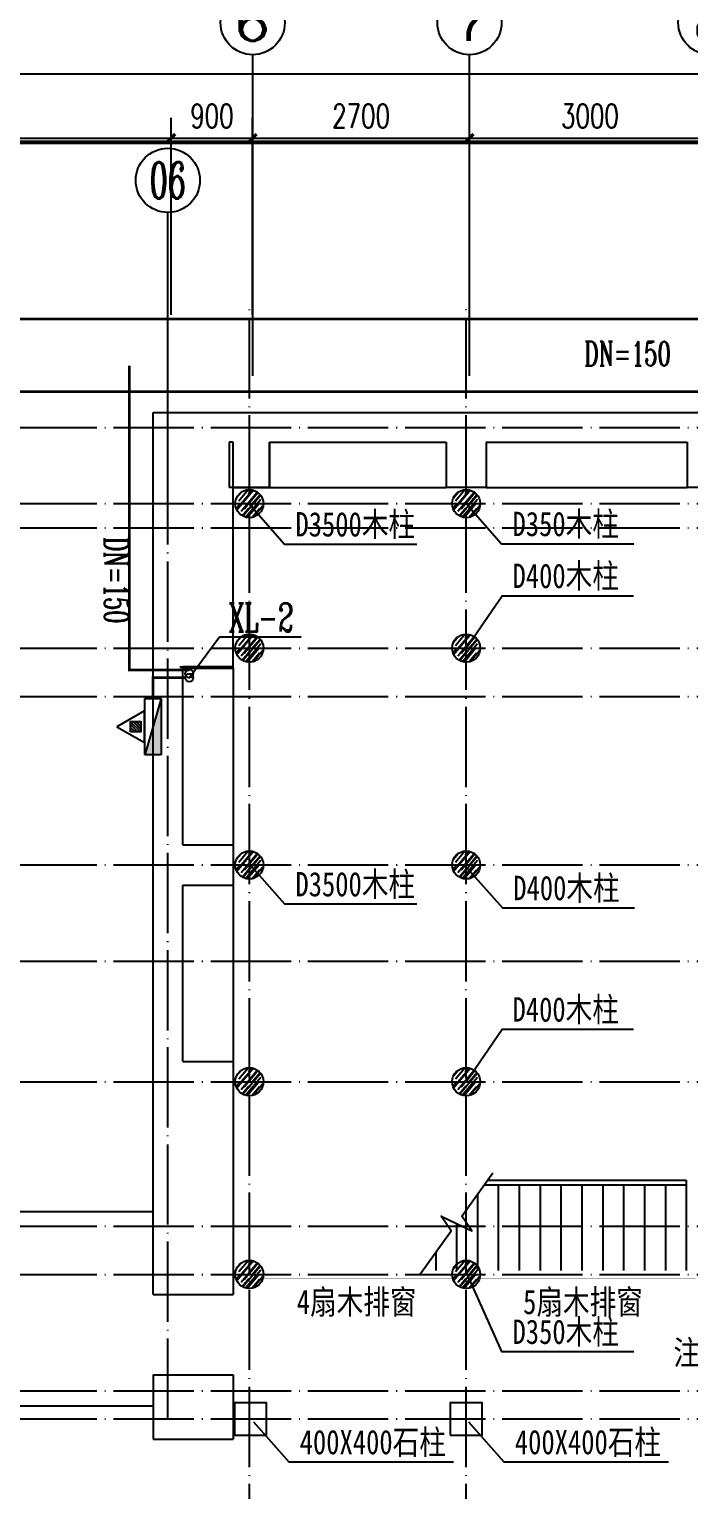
# Model space of a CAD drawing. Extents: x 8254 to 366479, y -216343 to -120021.
# Drawn here: x 120223 to 128436, y -157938 to -139747 of the extents above; entities that cross this region are included whole.
import ezdxf
from ezdxf.enums import TextEntityAlignment as Align

# ---------------------------------------------------------------- set-up
doc = ezdxf.new("R2010")
doc.units = 0
doc.header["$LTSCALE"] = 500
doc.header["$MEASUREMENT"] = 0
doc.linetypes.add('DOTE', pattern=[2.42, 2, -0.2, 0.02, -0.2])
doc.layers.get('0').update_dxf_attribs({"linetype": 'CONTINUOUS'})
doc.layers.get('Defpoints').update_dxf_attribs({"linetype": 'CONTINUOUS'})
for name, color, linetype in [('AXIS', 3, 'CONTINUOUS'), ('AXIS_TEXT', 7, 'CONTINUOUS'), ('COLUMN', 9, 'CONTINUOUS'), ('DIM_SYMB', 3, 'CONTINUOUS'), ('DIM_冷却', 3, 'CONTINUOUS'), ('DIM_消防', 3, 'CONTINUOUS'), ('DOTE', 1, 'DOTE'), ('EQUIP_消火栓', 7, 'CONTINUOUS'), ('EQUIP_消防', 7, 'CONTINUOUS'), ('PIPE-污水', 2, 'TG_W'), ('PIPE-消防', 1, 'TG_X'), ('PIPE-给水', 3, 'TG_J'), ('VPIPE-消防', 1, 'TG_X'), ('WALL', 130, 'CONTINUOUS')]:
    doc.layers.add(name, color=color, linetype=linetype)
doc.styles.add('_TCH_AXIS', font='COMPLEX', dxfattribs={"bigfont": 'GBCBIG'})
doc.styles.add('_TCH_DIM_T3', font='SIMPLEX', dxfattribs={"width": 0.705882, "bigfont": 'GBCBIG'})
doc.styles.add('_TWT_SERIAL', font='COMPLEX', dxfattribs={"width": 0.8, "height": 3.5, "bigfont": 'HZTXT'})
doc.styles.add('COMPLEX', font='COMPLEX')
doc.styles.add('TG_LINETYPE', font='SIMPLEX', dxfattribs={"width": 0.8, "height": 3, "bigfont": 'HZTXT'})
doc.styles.add('宋体', font='SimSun.ttf', dxfattribs={"width": 0.8})
doc.linetypes.add('TG_J', pattern='A,2,-0.3,["J",TG_LINETYPE,S=0.1,R=0,X=-0.23,Y=-0.15],0', length=2.3)
doc.linetypes.add('TG_W', pattern='A,2,-0.3,["W",TG_LINETYPE,S=0.1,R=0,X=-0.23,Y=-0.15],0', length=2.3)
doc.linetypes.add('TG_X', pattern='A,2,-0.3,["X",TG_LINETYPE,S=0.1,R=0,X=-0.23,Y=-0.15],0', length=2.3)
doc.dimstyles.new('_TCH_ARCH&&100', dxfattribs={"dimtxt": 297.5, "dimasz": 100, "dimexe": 250, "dimexo": 300, "dimgap": 126.25, "dimtad": 1, "dimlfac": 0.001, "dimzin": 0, "dimdsep": 46, "dimtxsty": '_TCH_DIM_T3', "dimblk": 'ARCHTICK', "dimcen": 0.09, "dimclrt": 7, "dimazin": 2, "dimtfac": 1, "dimtix": 1, "dimtmove": 2, "dimatfit": 3, "dimfxl": 0, "dimtolj": 1, "dimtzin": 0, "dimarcsym": 0})

# ---------------------------------------------------------------- blocks, each defined once
blk = doc.blocks.new('_FZHK')
blk.add_lwpolyline([(-0.5, -0.5), (0.5, -0.5), (0.5, 0.5), (-0.5, 0.5)], close=True)
blk = doc.blocks.new('grtgrtgrgr')
h = blk.add_hatch()
h.set_pattern_fill('木材', color=251, scale=20, style=0)
h.set_pattern_definition([(50, (0, -65547.12), (51.847064, 186.24683), [1200, -160, 400, -80]), (50, (106.4, -65507.12), (-132.93014, 7.10905), [240, -26.4, 480, -60]), (50, (40, -65479.116), (226.339663, 353.127904), [640, -112, 320, -80])])
h.paths.add_polyline_path([(122964.227, -145480.504, 0.414213562), (122789.227, -145655.504), (122964.227, -145655.504)])
h.paths.add_polyline_path([(122964.227, -145480.504), (122964.227, -145655.504), (123139.227, -145655.504, 0.414213562)])
h.paths.add_polyline_path([(123139.227, -145655.504), (122964.227, -145655.504), (122964.227, -145830.504, 0.414213562)])
h.paths.add_polyline_path([(122964.227, -145655.504), (122789.227, -145655.504, 0.414213562), (122964.227, -145830.504)])
h = blk.add_hatch()
h.set_pattern_fill('木材', color=251, scale=20, style=0)
h.set_pattern_definition([(50, (2700, -65547.12), (51.847064, 186.24683), [1200, -160, 400, -80]), (50, (2806.4, -65507.12), (-132.93014, 7.10905), [240, -26.4, 480, -60]), (50, (2740, -65479.116), (226.339663, 353.127904), [640, -112, 320, -80])])
h.paths.add_polyline_path([(125664.227, -145480.504, 0.414213562), (125489.227, -145655.504), (125664.227, -145655.504)])
h.paths.add_polyline_path([(125664.227, -145480.504), (125664.227, -145655.504), (125839.227, -145655.504, 0.414213562)])
h.paths.add_polyline_path([(125839.227, -145655.504), (125664.227, -145655.504), (125664.227, -145830.504, 0.414213562)])
h.paths.add_polyline_path([(125664.227, -145655.504), (125489.227, -145655.504, 0.414213562), (125664.227, -145830.504)])
h = blk.add_hatch()
h.set_pattern_fill('木材', color=251, scale=20, style=0)
h.set_pattern_definition([(50, (0, -67347.12), (51.847064, 186.24683), [1200, -160, 400, -80]), (50, (106.4, -67307.12), (-132.93014, 7.10905), [240, -26.4, 480, -60]), (50, (40, -67279.116), (226.339663, 353.127904), [640, -112, 320, -80])])
h.paths.add_polyline_path([(122964.227, -147280.504, 0.414213562), (122789.227, -147455.504), (122964.227, -147455.504)])
h.paths.add_polyline_path([(122964.227, -147280.504), (122964.227, -147455.504), (123139.227, -147455.504, 0.414213562)])
h.paths.add_polyline_path([(123139.227, -147455.504), (122964.227, -147455.504), (122964.227, -147630.504, 0.414213562)])
h.paths.add_polyline_path([(122964.227, -147455.504), (122789.227, -147455.504, 0.414213562), (122964.227, -147630.504)])
h = blk.add_hatch()
h.set_pattern_fill('木材', color=251, scale=20, style=0)
h.set_pattern_definition([(50, (2700, -67347.12), (51.847064, 186.24683), [1200, -160, 400, -80]), (50, (2806.4, -67307.12), (-132.93014, 7.10905), [240, -26.4, 480, -60]), (50, (2740, -67279.116), (226.339663, 353.127904), [640, -112, 320, -80])])
h.paths.add_polyline_path([(125664.227, -147280.504, 0.414213562), (125489.227, -147455.504), (125664.227, -147455.504)])
h.paths.add_polyline_path([(125664.227, -147280.504), (125664.227, -147455.504), (125839.227, -147455.504, 0.414213562)])
h.paths.add_polyline_path([(125839.227, -147455.504), (125664.227, -147455.504), (125664.227, -147630.504, 0.414213562)])
h.paths.add_polyline_path([(125664.227, -147455.504), (125489.227, -147455.504, 0.414213562), (125664.227, -147630.504)])
h = blk.add_hatch()
h.set_pattern_fill('木材', color=251, scale=20, style=0)
h.set_pattern_definition([(50, (0, -70047.12), (51.847064, 186.24683), [1200, -160, 400, -80]), (50, (106.4, -70007.12), (-132.93014, 7.10905), [240, -26.4, 480, -60]), (50, (40, -69979.116), (226.339663, 353.127904), [640, -112, 320, -80])])
h.paths.add_polyline_path([(122964.227, -149980.504, 0.414213562), (122789.227, -150155.504), (122964.227, -150155.504)])
h.paths.add_polyline_path([(122964.227, -149980.504), (122964.227, -150155.504), (123139.227, -150155.504, 0.414213562)])
h.paths.add_polyline_path([(123139.227, -150155.504), (122964.227, -150155.504), (122964.227, -150330.504, 0.414213562)])
h.paths.add_polyline_path([(122964.227, -150155.504), (122789.227, -150155.504, 0.414213562), (122964.227, -150330.504)])
h = blk.add_hatch()
h.set_pattern_fill('木材', color=251, scale=20, style=0)
h.set_pattern_definition([(50, (2700, -70047.12), (51.847064, 186.24683), [1200, -160, 400, -80]), (50, (2806.4, -70007.12), (-132.93014, 7.10905), [240, -26.4, 480, -60]), (50, (2740, -69979.116), (226.339663, 353.127904), [640, -112, 320, -80])])
h.paths.add_polyline_path([(125664.227, -149980.504, 0.414213562), (125489.227, -150155.504), (125664.227, -150155.504)])
h.paths.add_polyline_path([(125664.227, -149980.504), (125664.227, -150155.504), (125839.227, -150155.504, 0.414213562)])
h.paths.add_polyline_path([(125839.227, -150155.504), (125664.227, -150155.504), (125664.227, -150330.504, 0.414213562)])
h.paths.add_polyline_path([(125664.227, -150155.504), (125489.227, -150155.504, 0.414213562), (125664.227, -150330.504)])
h = blk.add_hatch()
h.set_pattern_fill('木材', color=251, scale=20, style=0)
h.set_pattern_definition([(50, (0, -72747.12), (51.847064, 186.24683), [1200, -160, 400, -80]), (50, (106.4, -72707.12), (-132.93014, 7.10905), [240, -26.4, 480, -60]), (50, (40, -72679.116), (226.339663, 353.127904), [640, -112, 320, -80])])
h.paths.add_polyline_path([(122964.227, -152680.504, 0.414213562), (122789.227, -152855.504), (122964.227, -152855.504)])
h.paths.add_polyline_path([(122964.227, -152680.504), (122964.227, -152855.504), (123139.227, -152855.504, 0.414213562)])
h.paths.add_polyline_path([(123139.227, -152855.504), (122964.227, -152855.504), (122964.227, -153030.504, 0.414213562)])
h.paths.add_polyline_path([(122964.227, -152855.504), (122789.227, -152855.504, 0.414213562), (122964.227, -153030.504)])
h = blk.add_hatch()
h.set_pattern_fill('木材', color=251, scale=20, style=0)
h.set_pattern_definition([(50, (2700, -72747.12), (51.847064, 186.24683), [1200, -160, 400, -80]), (50, (2806.4, -72707.12), (-132.93014, 7.10905), [240, -26.4, 480, -60]), (50, (2740, -72679.116), (226.339663, 353.127904), [640, -112, 320, -80])])
h.paths.add_polyline_path([(125664.227, -152680.504, 0.414213562), (125489.227, -152855.504), (125664.227, -152855.504)])
h.paths.add_polyline_path([(125664.227, -152680.504), (125664.227, -152855.504), (125839.227, -152855.504, 0.414213562)])
h.paths.add_polyline_path([(125839.227, -152855.504), (125664.227, -152855.504), (125664.227, -153030.504, 0.414213562)])
h.paths.add_polyline_path([(125664.227, -152855.504), (125489.227, -152855.504, 0.414213562), (125664.227, -153030.504)])
h = blk.add_hatch()
h.set_pattern_fill('木材', color=251, scale=20, style=0)
h.set_pattern_definition([(50, (0, -75147.12), (51.847064, 186.24683), [1200, -160, 400, -80]), (50, (106.4, -75107.12), (-132.93014, 7.10905), [240, -26.4, 480, -60]), (50, (40, -75079.116), (226.339663, 353.127904), [640, -112, 320, -80])])
h.paths.add_polyline_path([(122964.227, -155080.504, 0.414213562), (122789.227, -155255.504), (122964.227, -155255.504)])
h.paths.add_polyline_path([(122964.227, -155080.504), (122964.227, -155255.504), (123139.227, -155255.504, 0.414213562)])
h.paths.add_polyline_path([(123139.227, -155255.504), (122964.227, -155255.504), (122964.227, -155430.504, 0.414213562)])
h.paths.add_polyline_path([(122964.227, -155255.504), (122789.227, -155255.504, 0.414213562), (122964.227, -155430.504)])
h = blk.add_hatch()
h.set_pattern_fill('木材', color=251, scale=20, style=0)
h.set_pattern_definition([(50, (2700, -75147.12), (51.847064, 186.24683), [1200, -160, 400, -80]), (50, (2806.4, -75107.12), (-132.93014, 7.10905), [240, -26.4, 480, -60]), (50, (2740, -75079.116), (226.339663, 353.127904), [640, -112, 320, -80])])
h.paths.add_polyline_path([(125664.227, -155080.504, 0.414213562), (125489.227, -155255.504), (125664.227, -155255.504)])
h.paths.add_polyline_path([(125664.227, -155080.504), (125664.227, -155255.504), (125839.227, -155255.504, 0.414213562)])
h.paths.add_polyline_path([(125839.227, -155255.504), (125664.227, -155255.504), (125664.227, -155430.504, 0.414213562)])
h.paths.add_polyline_path([(125664.227, -155255.504), (125489.227, -155255.504, 0.414213562), (125664.227, -155430.504)])
at = {"color": 251}
for p, q in [((123214.647, -145455.504), (125414.227, -145455.504)), ((125914.227, -145455.504), (128414.227, -145455.504)), ((122764.227, -147706.004), (122764.227, -149905.504)), ((122764.227, -150405.504), (122764.227, -152605.504)), ((125804.227, -154258.682), (125804.227, -155205.504)), ((125889.241, -154140.504), (128404.227, -154140.504)), ((125932.404, -154080.504), (128404.227, -154080.504)), ((126064.227, -154140.504), (126064.227, -155205.504)), ((126324.227, -154140.504), (126324.227, -155205.504)), ((126584.227, -154140.504), (126584.227, -155205.504)), ((126844.227, -154140.504), (126844.227, -155205.504)), ((127104.227, -154140.504), (127104.227, -155205.504)), ((127364.227, -154140.504), (127364.227, -155205.504)), ((127624.227, -154140.504), (127624.227, -155205.504)), ((127884.227, -154140.504), (127884.227, -155205.504)), ((128144.227, -154140.504), (128144.227, -155205.504)), ((128404.227, -154080.504), (128404.227, -155205.504)), ((118264.383, -154470.504), (121764.227, -154470.504)), ((125544.227, -154622.373), (125544.227, -155205.504)), ((125284.227, -154981.529), (125284.227, -155205.504)), ((118264.383, -156890.504), (121764.227, -156890.504))]:
    blk.add_line(p, q, dxfattribs=at)
for points in [[(122134.227, -147706.004), (122764.227, -147706.004), (122764.227, -145455.504), (123214.647, -145455.504), (123214.227, -144890.504)], [(122960.725, -145659.626), (123401.952, -146158.535), (125047.984, -146158.535)], [(125664.227, -145655.504), (126105.454, -146154.414), (127751.487, -146154.414)], [(125664.227, -147455.504), (126112.577, -146802.847), (127749.337, -146802.847)], [(122960.725, -150142.37), (123401.952, -150641.279), (125047.984, -150641.279)], [(125664.227, -152855.504), (126112.577, -152202.847), (127749.337, -152202.847)], [(125664.227, -155233.369), (126105.454, -156215.413), (127751.487, -156215.413)], [(123013.853, -157090.366), (123455.079, -157589.275), (125505.374, -157589.275)], [(125693.188, -157090.366), (126134.415, -157589.275), (128184.71, -157589.275)]]:
    blk.add_lwpolyline(points, dxfattribs=at)
at = {"color": 251, "elevation": 1099890}
blk.add_lwpolyline([(125673.463, -150189.663), (126114.69, -150688.573), (127760.722, -150688.573)], dxfattribs=at)
at = {"color": 251, "const_width": 2}
for points in [[(123133.188, -152805.504), (125496.522, -152805.504)], [(123133.188, -152905.504), (125496.522, -152905.504)], [(123133.188, -155205.504), (125496.522, -155205.504)], [(123133.188, -155305.504), (125496.522, -155305.504)], [(125833.188, -155205.504), (128522.275, -155205.504)], [(125833.188, -155305.504), (128522.275, -155305.504)]]:
    blk.add_lwpolyline(points, dxfattribs=at)
at = {"color": 251}
for centre in [(122964.227, -145655.504), (125664.227, -145655.504), (122964.227, -147455.504), (125664.227, -147455.504), (122964.227, -150155.504), (125664.227, -150155.504), (122964.227, -152855.504), (125664.227, -152855.504), (122964.227, -155255.504), (125664.227, -155255.504)]:
    blk.add_circle(centre, 175, dxfattribs=at)
at = {"layer": 'DIM_SYMB', "color": 251}
blk.add_lwpolyline([(125087.136, -155255.504), (125476.757, -154713.895), (125350.919, -154529.214), (125735.112, -154714.365), (125608.15, -154531.246), (125997.771, -153989.638)], dxfattribs=at)
blk.add_lwpolyline([(128575.924, -154498.874, 0, 0, 0), (128428.365, -154498.874, 0, 0, 0), (126318.222, -154498.874, 80, 0, 0), (126018.222, -154498.874, 0, 0, 0)], format="xyseb", dxfattribs=at)
at = {"layer": 'DOTE', "color": 251}
for p, q in [((121949.227, -157055.504), (121949.227, -143155.504)), ((122964.227, -169755.504), (122964.227, -143155.504)), ((125664.227, -169755.504), (125664.227, -143155.504)), ((107964.227, -144705.504), (154164.227, -144705.504)), ((107964.227, -145655.504), (153864.227, -145655.504)), ((107964.227, -145955.504), (147134.34, -145955.504)), ((107964.227, -147455.504), (153864.227, -147455.504)), ((107964.227, -148055.504), (154164.227, -148055.504)), ((107964.227, -150155.504), (153864.227, -150155.504)), ((107964.227, -151355.504), (154164.227, -151355.504)), ((107964.227, -152855.504), (153864.227, -152855.504)), ((107964.227, -154655.504), (154164.227, -154655.504)), ((107964.227, -155255.504), (154164.227, -155255.504)), ((107964.227, -156705.504), (154164.227, -156705.504)), ((107964.227, -157055.504), (154164.227, -157055.504))]:
    blk.add_line(p, q, dxfattribs=at)
at = {"layer": 'WALL', "color": 251}
for p, q in [((121764.227, -144520.504), (122964.227, -144520.504)), ((121764.227, -147684.827), (121764.227, -144520.504)), ((122964.227, -144520.504), (125664.227, -144520.504)), ((125664.227, -144520.504), (128917.745, -144520.504)), ((122764.227, -144890.504), (122714.227, -144890.504)), ((122714.227, -144890.504), (122714.227, -145455.504)), ((122764.227, -147684.827), (122764.227, -144890.504)), ((123214.227, -144890.504), (123214.227, -145455.504)), ((123214.227, -144890.504), (125414.227, -144890.504)), ((125414.227, -144890.504), (125414.227, -145455.504)), ((125914.227, -144890.504), (125914.227, -145455.504)), ((125914.227, -144890.504), (128417.745, -144890.504)), ((128417.745, -144890.504), (128417.745, -145455.504)), ((123214.227, -145455.504), (122714.227, -145455.504)), ((125914.227, -145455.504), (125414.227, -145455.504)), ((129417.745, -145455.504), (128417.745, -145455.504)), ((121764.227, -150155.504), (121764.227, -147684.827)), ((122134.227, -149905.504), (122134.227, -147684.827)), ((122134.227, -147684.827), (122764.227, -147684.827)), ((122134.227, -149905.504), (122764.227, -149905.504)), ((122764.227, -149905.504), (122764.227, -150405.504)), ((121764.227, -155505.504), (121764.227, -150155.504)), ((122134.227, -150405.504), (122764.227, -150405.504)), ((122134.227, -152605.504), (122134.227, -150405.504)), ((122134.227, -152605.504), (122764.227, -152605.504)), ((122764.227, -152605.504), (122764.227, -155505.504)), ((121764.227, -155505.504), (122764.227, -155505.504)), ((121764.227, -156505.504), (122764.227, -156505.504)), ((121764.227, -156505.504), (121764.227, -157305.504)), ((122764.227, -156505.504), (122764.227, -157305.504)), ((121764.227, -157305.504), (122764.227, -157305.504))]:
    blk.add_line(p, q, dxfattribs=at)
at = {"layer": 'WALL', "color": 251, "const_width": 30}
blk.add_lwpolyline([(122094.179, -147690.623), (122764.227, -147691.004)], dxfattribs=at)
at = {"layer": 'COLUMN', "color": 251, "xscale": 400, "yscale": 400, "zscale": 400}
for p in [(122979.099, -157055.504), (125664.227, -157055.504)]:
    blk.add_blockref('_FZHK', p, dxfattribs=at)
at = {"color": 251, "style": '宋体', "width": 0.8}
for s, height, p in [('D3500木柱', 303.7975, (123537.694, -146064.277, 1099890)), ('D350木柱', 303.7975, (126241.196, -146060.156, 1099890)), ('D400木柱', 303.7975, (126241.196, -146706.714, 1099890)), ('D3500木柱', 303.7975, (123537.694, -150547.021, 1099890)), ('D400木柱', 303.7975, (126250.432, -150594.314, 2199780)), ('D400木柱', 303.7975, (126241.196, -152106.714, 1099890)), ('4扇木排窗', 303.7975, (123553.769, -155749.567, 1099890)), ('5扇木排窗', 303.7975, (126372.786, -155749.567, 1099890)), ('D350木柱', 303.7975, (126241.196, -156121.155, 1099890)), ('注：观音阁凡未注明柱均为D350木柱', 303.79747, (128244.583, -156381.218, 1099890)), ('400X400石柱', 303.7975, (123590.821, -157495.017, 1099890)), ('400X400石柱', 303.7975, (126270.157, -157495.017, 1099890))]:
    blk.add_text(s, height=height, dxfattribs=at).set_placement(p)
blk = doc.blocks.new('$TwtSys$00000546')
h = blk.add_hatch()
h.set_pattern_fill('ANSI31', color=256, scale=200, style=0)
h.set_pattern_definition([(45, (-38543.802, -6670.83), (-17.67767, 17.67767), [])])
h.paths.add_polyline_path([(-65, 174), (65, 174), (65, 44), (-65, 44)])
for points in [[(0, 344), (-198, 0), (198, 0)], [(-65, 174), (65, 174), (65, 44), (-65, 44)]]:
    blk.add_lwpolyline(points, close=True)
blk = doc.blocks.new('_ArchTick')
at = {"color": 0, "linetype": 'ByBlock', "const_width": 0.4}
blk.add_lwpolyline([(-0.5, -0.5), (0.5, 0.5)], dxfattribs=at)
blk = doc.blocks.new('*D216')
at = {"layer": 'AXIS', "color": 0, "lineweight": -2}
for p, q in [((116505, -143302), (116505, -140852)), ((121990, -143302), (121990, -140852)), ((116505, -141102), (121990, -141102))]:
    blk.add_line(p, q, dxfattribs=at)
at = {"layer": 'Defpoints', "color": 0}
for p in [(121990, -141102), (116505, -143602), (121990, -143602)]:
    blk.add_point(p, dxfattribs=at)
at = {"layer": 'AXIS', "color": 0, "lineweight": -2, "xscale": 100, "yscale": 100, "zscale": 100, "rotation": 180}
blk.add_blockref('_ArchTick', (116505, -141102), dxfattribs=at)
at = {"layer": 'AXIS', "color": 0, "lineweight": -2, "xscale": 100, "yscale": 100, "zscale": 100}
blk.add_blockref('_ArchTick', (121990, -141102), dxfattribs=at)
at = {"layer": 'AXIS', "color": 7, "insert": (119248, -140827), "char_height": 297.5, "attachment_point": 5, "style": '_TCH_DIM_T3'}
blk.add_mtext('\\A1;5600', dxfattribs=at)
blk = doc.blocks.new('*D217')
at = {"layer": 'AXIS', "color": 0, "lineweight": -2}
for p, q in [((121990, -143302), (121990, -140852)), ((123005, -143302), (123005, -140852)), ((121990, -141102), (123005, -141102))]:
    blk.add_line(p, q, dxfattribs=at)
at = {"layer": 'Defpoints', "color": 0}
for p in [(123005, -141102), (121990, -143602), (123005, -143602)]:
    blk.add_point(p, dxfattribs=at)
at = {"layer": 'AXIS', "color": 0, "lineweight": -2, "xscale": 100, "yscale": 100, "zscale": 100, "rotation": 180}
blk.add_blockref('_ArchTick', (121990, -141102), dxfattribs=at)
at = {"layer": 'AXIS', "color": 0, "lineweight": -2, "xscale": 100, "yscale": 100, "zscale": 100}
blk.add_blockref('_ArchTick', (123005, -141102), dxfattribs=at)
at = {"layer": 'AXIS', "color": 7, "insert": (122498, -140827), "char_height": 297.5, "attachment_point": 5, "style": '_TCH_DIM_T3'}
blk.add_mtext('\\A1;900', dxfattribs=at)
blk = doc.blocks.new('*D218')
at = {"layer": 'AXIS', "color": 0, "lineweight": -2}
for p, q in [((123005, -143302), (123005, -140852)), ((125705, -143302), (125705, -140852)), ((123005, -141102), (125705, -141102))]:
    blk.add_line(p, q, dxfattribs=at)
at = {"layer": 'Defpoints', "color": 0}
for p in [(125705, -141102), (123005, -143602), (125705, -143602)]:
    blk.add_point(p, dxfattribs=at)
at = {"layer": 'AXIS', "color": 0, "lineweight": -2, "xscale": 100, "yscale": 100, "zscale": 100, "rotation": 180}
blk.add_blockref('_ArchTick', (123005, -141102), dxfattribs=at)
at = {"layer": 'AXIS', "color": 0, "lineweight": -2, "xscale": 100, "yscale": 100, "zscale": 100}
blk.add_blockref('_ArchTick', (125705, -141102), dxfattribs=at)
at = {"layer": 'AXIS', "color": 7, "insert": (124355, -140827), "char_height": 297.5, "attachment_point": 5, "style": '_TCH_DIM_T3'}
blk.add_mtext('\\A1;2700', dxfattribs=at)
blk = doc.blocks.new('*D219')
at = {"layer": 'AXIS', "color": 0, "lineweight": -2}
for p, q in [((125705, -143302), (125705, -140852)), ((128705, -143302), (128705, -140852)), ((125705, -141102), (128705, -141102))]:
    blk.add_line(p, q, dxfattribs=at)
at = {"layer": 'Defpoints', "color": 0}
for p in [(128705, -141102), (125705, -143602), (128705, -143602)]:
    blk.add_point(p, dxfattribs=at)
at = {"layer": 'AXIS', "color": 0, "lineweight": -2, "xscale": 100, "yscale": 100, "zscale": 100, "rotation": 180}
blk.add_blockref('_ArchTick', (125705, -141102), dxfattribs=at)
at = {"layer": 'AXIS', "color": 0, "lineweight": -2, "xscale": 100, "yscale": 100, "zscale": 100}
blk.add_blockref('_ArchTick', (128705, -141102), dxfattribs=at)
at = {"layer": 'AXIS', "color": 7, "insert": (127205, -140827), "char_height": 297.5, "attachment_point": 5, "style": '_TCH_DIM_T3'}
blk.add_mtext('\\A1;3000', dxfattribs=at)
blk = doc.blocks.new('*D229')
at = {"layer": 'AXIS', "color": 0, "lineweight": -2}
for p, q in [((108770, -143302), (108770, -140052)), ((153140, -143302), (153140, -140052)), ((108770, -140302), (153140, -140302))]:
    blk.add_line(p, q, dxfattribs=at)
at = {"layer": 'Defpoints', "color": 0}
for p in [(153140, -140302), (108770, -143602), (153140, -143602)]:
    blk.add_point(p, dxfattribs=at)
at = {"layer": 'AXIS', "color": 0, "lineweight": -2, "xscale": 100, "yscale": 100, "zscale": 100, "rotation": 180}
blk.add_blockref('_ArchTick', (108770, -140302), dxfattribs=at)
at = {"layer": 'AXIS', "color": 0, "lineweight": -2, "xscale": 100, "yscale": 100, "zscale": 100}
blk.add_blockref('_ArchTick', (153140, -140302), dxfattribs=at)
at = {"layer": 'AXIS', "color": 7, "insert": (130955, -140027), "char_height": 297.5, "attachment_point": 5, "style": '_TCH_DIM_T3'}
blk.add_mtext('\\A1;44370', dxfattribs=at)
blk = doc.blocks.new('_AXISO')
blk.add_circle((0, 0), 0.5)
at = {"layer": 'AXIS_TEXT', "style": 'COMPLEX', "width": 1.041667}
blk.add_attdef('A', text='', height=0.56, dxfattribs=at).set_placement((-0.25, -0.28), (0.25, -0.28), align=Align.FIT)
blk = doc.blocks.new('$TwtSys$00000434')
for p, q in [((-0.5, 0.5), (-0.5, -0.5)), ((-0.5, -0.5), (0.5, 0.5)), ((0.5, 0.5), (-0.5, 0.5)), ((0.5, -0.5), (0.5, 0.5)), ((-0.5, -0.5), (0.5, -0.5))]:
    blk.add_line(p, q)
blk.add_solid([(0.5, -0.5), (0.5, 0.5), (-0.5, -0.5)])

msp = doc.modelspace()

# ---------------------------------------------------------------- hatches: boundary and pattern name
at = {"layer": 'PIPE-消防', "linetype": 'TG_X'}
for points in [[(122216.002, -147728.105), (122233.502, -147728.105), (122233.502, -147710.605)], [(122216.002, -147728.105), (122216.002, -147710.605), (122233.502, -147710.605)], [(121468.828, -147728.105), (121468.828, -147745.605), (121451.328, -147745.605)], [(121468.828, -147728.105), (121451.328, -147728.105), (121451.328, -147745.605)]]:
    msp.add_hatch(color=256, dxfattribs=at).paths.add_polyline_path(points)
at = {"layer": 'PIPE-消防', "linetype": 'Continuous'}
for points in [[(121764.227, -147823.274), (121764.227, -147805.774), (121746.727, -147805.774)], [(121764.227, -147823.274), (121746.727, -147823.274), (121746.727, -147805.774)]]:
    msp.add_hatch(color=256, dxfattribs=at).paths.add_polyline_path(points)

# ---------------------------------------------------------------- linework, layer by layer
at = {"color": 251, "const_width": 50}
msp.add_lwpolyline([(153099.227, -139004.538), (153099.227, -141155.504), (108729.227, -141155.504), (108729.227, -139004.538)], dxfattribs=at)
at = {"layer": 'AXIS'}
for p, q in [((123005.292, -144063.704), (123005.292, -140063.704)), ((125705.292, -144063.704), (125705.292, -140063.704)), ((121949.227, -146029.175), (121949.227, -142029.175))]:
    msp.add_line(p, q, dxfattribs=at)
at = {"layer": 'DIM_消防'}
for p, q in [((122216.002, -147823.274), (122592.285, -147316.286)), ((122592.285, -147316.286), (123608.794, -147316.286))]:
    msp.add_line(p, q, dxfattribs=at)
at = {"layer": 'PIPE-污水', "linetype": 'TG_W', "const_width": 35}
msp.add_lwpolyline([(107721.099, -143356.01), (132600.044, -143356.01)], dxfattribs=at)
at = {"layer": 'PIPE-消防', "linetype": 'TG_X', "const_width": 35}
for points in [[(121468.828, -147728.105), (121468.828, -143937.616)], [(121468.828, -147728.105), (122216.002, -147728.105)], [(122216.002, -147728.105), (122216.002, -147723.274)]]:
    msp.add_lwpolyline(points, dxfattribs=at)
at = {"layer": 'PIPE-消防', "linetype": 'Continuous', "const_width": 35}
for points in [[(122166.002, -147823.274), (121764.227, -147823.274)], [(121764.227, -147823.274), (121764.227, -148084.19)]]:
    msp.add_lwpolyline(points, dxfattribs=at)
at = {"layer": 'PIPE-消防', "linetype": 'Continuous'}
msp.add_circle((122216.002, -147773.274), 50, dxfattribs=at)
at = {"layer": 'PIPE-给水', "linetype": 'TG_J', "const_width": 35}
msp.add_lwpolyline([(106939.177, -144261.813), (153429.925, -144261.871)], dxfattribs=at)
at = {"layer": 'VPIPE-消防', "linetype": 'Continuous'}
msp.add_circle((122216.002, -147823.274), 50, dxfattribs=at)
msp.add_circle((122216.002, -147823.274), 50, dxfattribs=at)

# ---------------------------------------------------------------- block references
msp.add_blockref('grtgrtgrgr', (0, 0))
at = {"layer": 'AXIS'}
ref = msp.add_blockref('_AXISO', (123005.292, -139663.704), dxfattribs=dict(at, xscale=800, yscale=800, zscale=800))
ref.add_attrib('A', '6', dxfattribs={"layer": 'AXIS_TEXT', "height": 452.548, "style": '_TCH_AXIS', "width": 1.5}).set_placement((122779.018, -139889.978), (123231.566, -139889.978), align=Align.FIT)
ref = msp.add_blockref('_AXISO', (125705.292, -139663.704), dxfattribs=dict(at, xscale=800, yscale=800, zscale=800))
ref.add_attrib('A', '7', dxfattribs={"layer": 'AXIS_TEXT', "height": 452.548, "style": '_TCH_AXIS', "width": 1.5}).set_placement((125479.018, -139889.978), (125931.566, -139889.978), align=Align.FIT)
ref = msp.add_blockref('_AXISO', (128705.292, -139663.704), dxfattribs=dict(at, xscale=800, yscale=800, zscale=800))
ref.add_attrib('A', '8', dxfattribs={"layer": 'AXIS_TEXT', "height": 452.548, "style": '_TCH_AXIS', "width": 1.5}).set_placement((128479.018, -139889.978), (128931.566, -139889.978), align=Align.FIT)
ref = msp.add_blockref('_AXISO', (121949.227, -141629.175), dxfattribs=dict(at, xscale=800, yscale=800, zscale=800))
ref.add_attrib('A', '06', dxfattribs={"layer": 'AXIS_TEXT', "height": 452.5483, "style": '_TCH_AXIS', "width": 0.617647}).set_placement((121722.953, -141855.45), (122175.501, -141855.45), align=Align.FIT)
at = {"layer": 'EQUIP_消火栓', "xscale": 700, "yscale": -200, "zscale": 700, "rotation": 269.9999999999992}
msp.add_blockref('$TwtSys$00000434', (121764.227, -148434.19), dxfattribs=at)
at = {"layer": 'EQUIP_消防', "rotation": 90}
msp.add_blockref('$TwtSys$00000546', (121657.245, -148434.19), dxfattribs=at)

# ---------------------------------------------------------------- texts
at = {"layer": 'DIM_冷却', "color": 7, "style": '_TWT_SERIAL', "width": 0.64}
msp.add_text('DN=150', height=300, dxfattribs=at).set_placement((127133.443, -143937.617))
msp.add_text('DN=150', height=300, rotation=270, dxfattribs=at).set_placement((121159.427, -146070.525))
at = {"layer": 'DIM_消防', "color": 7, "style": '_TWT_SERIAL', "width": 0.64}
msp.add_text('XL-2', height=350, dxfattribs=at).set_placement((122706.794, -147246.286))

# ---------------------------------------------------------------- dimensions: what is measured, and where the dimension line sits
at = {"layer": 'AXIS'}
for p1, p2, distance, text, picture, middle in [((108770.292, -143602.411), (153140.292, -143602.411), 3300, '44370', '*D229', (130955.292, -140027.411)), ((116505.292, -143602.411), (121990.292, -143602.411), 2500, '5600', '*D216', (119247.792, -140827.411)), ((121990.292, -143602.411), (123005.292, -143602.411), 2500, '900', '*D217', (122497.792, -140827.411)), ((123005.292, -143602.411), (125705.292, -143602.411), 2500, '2700', '*D218', (124355.292, -140827.411)), ((125705.292, -143602.411), (128705.292, -143602.411), 2500, '3000', '*D219', (127205.292, -140827.411))]:
    dim = msp.add_aligned_dim(p1=p1, p2=p2, distance=distance, text=text, dimstyle='_TCH_ARCH&&100', override={"dimpost": 'M'}, dxfattribs=at)
    dim.commit()
    dim.dimension.update_dxf_attribs({"geometry": picture, "text_midpoint": middle})

doc.saveas('drawing.dxf')
